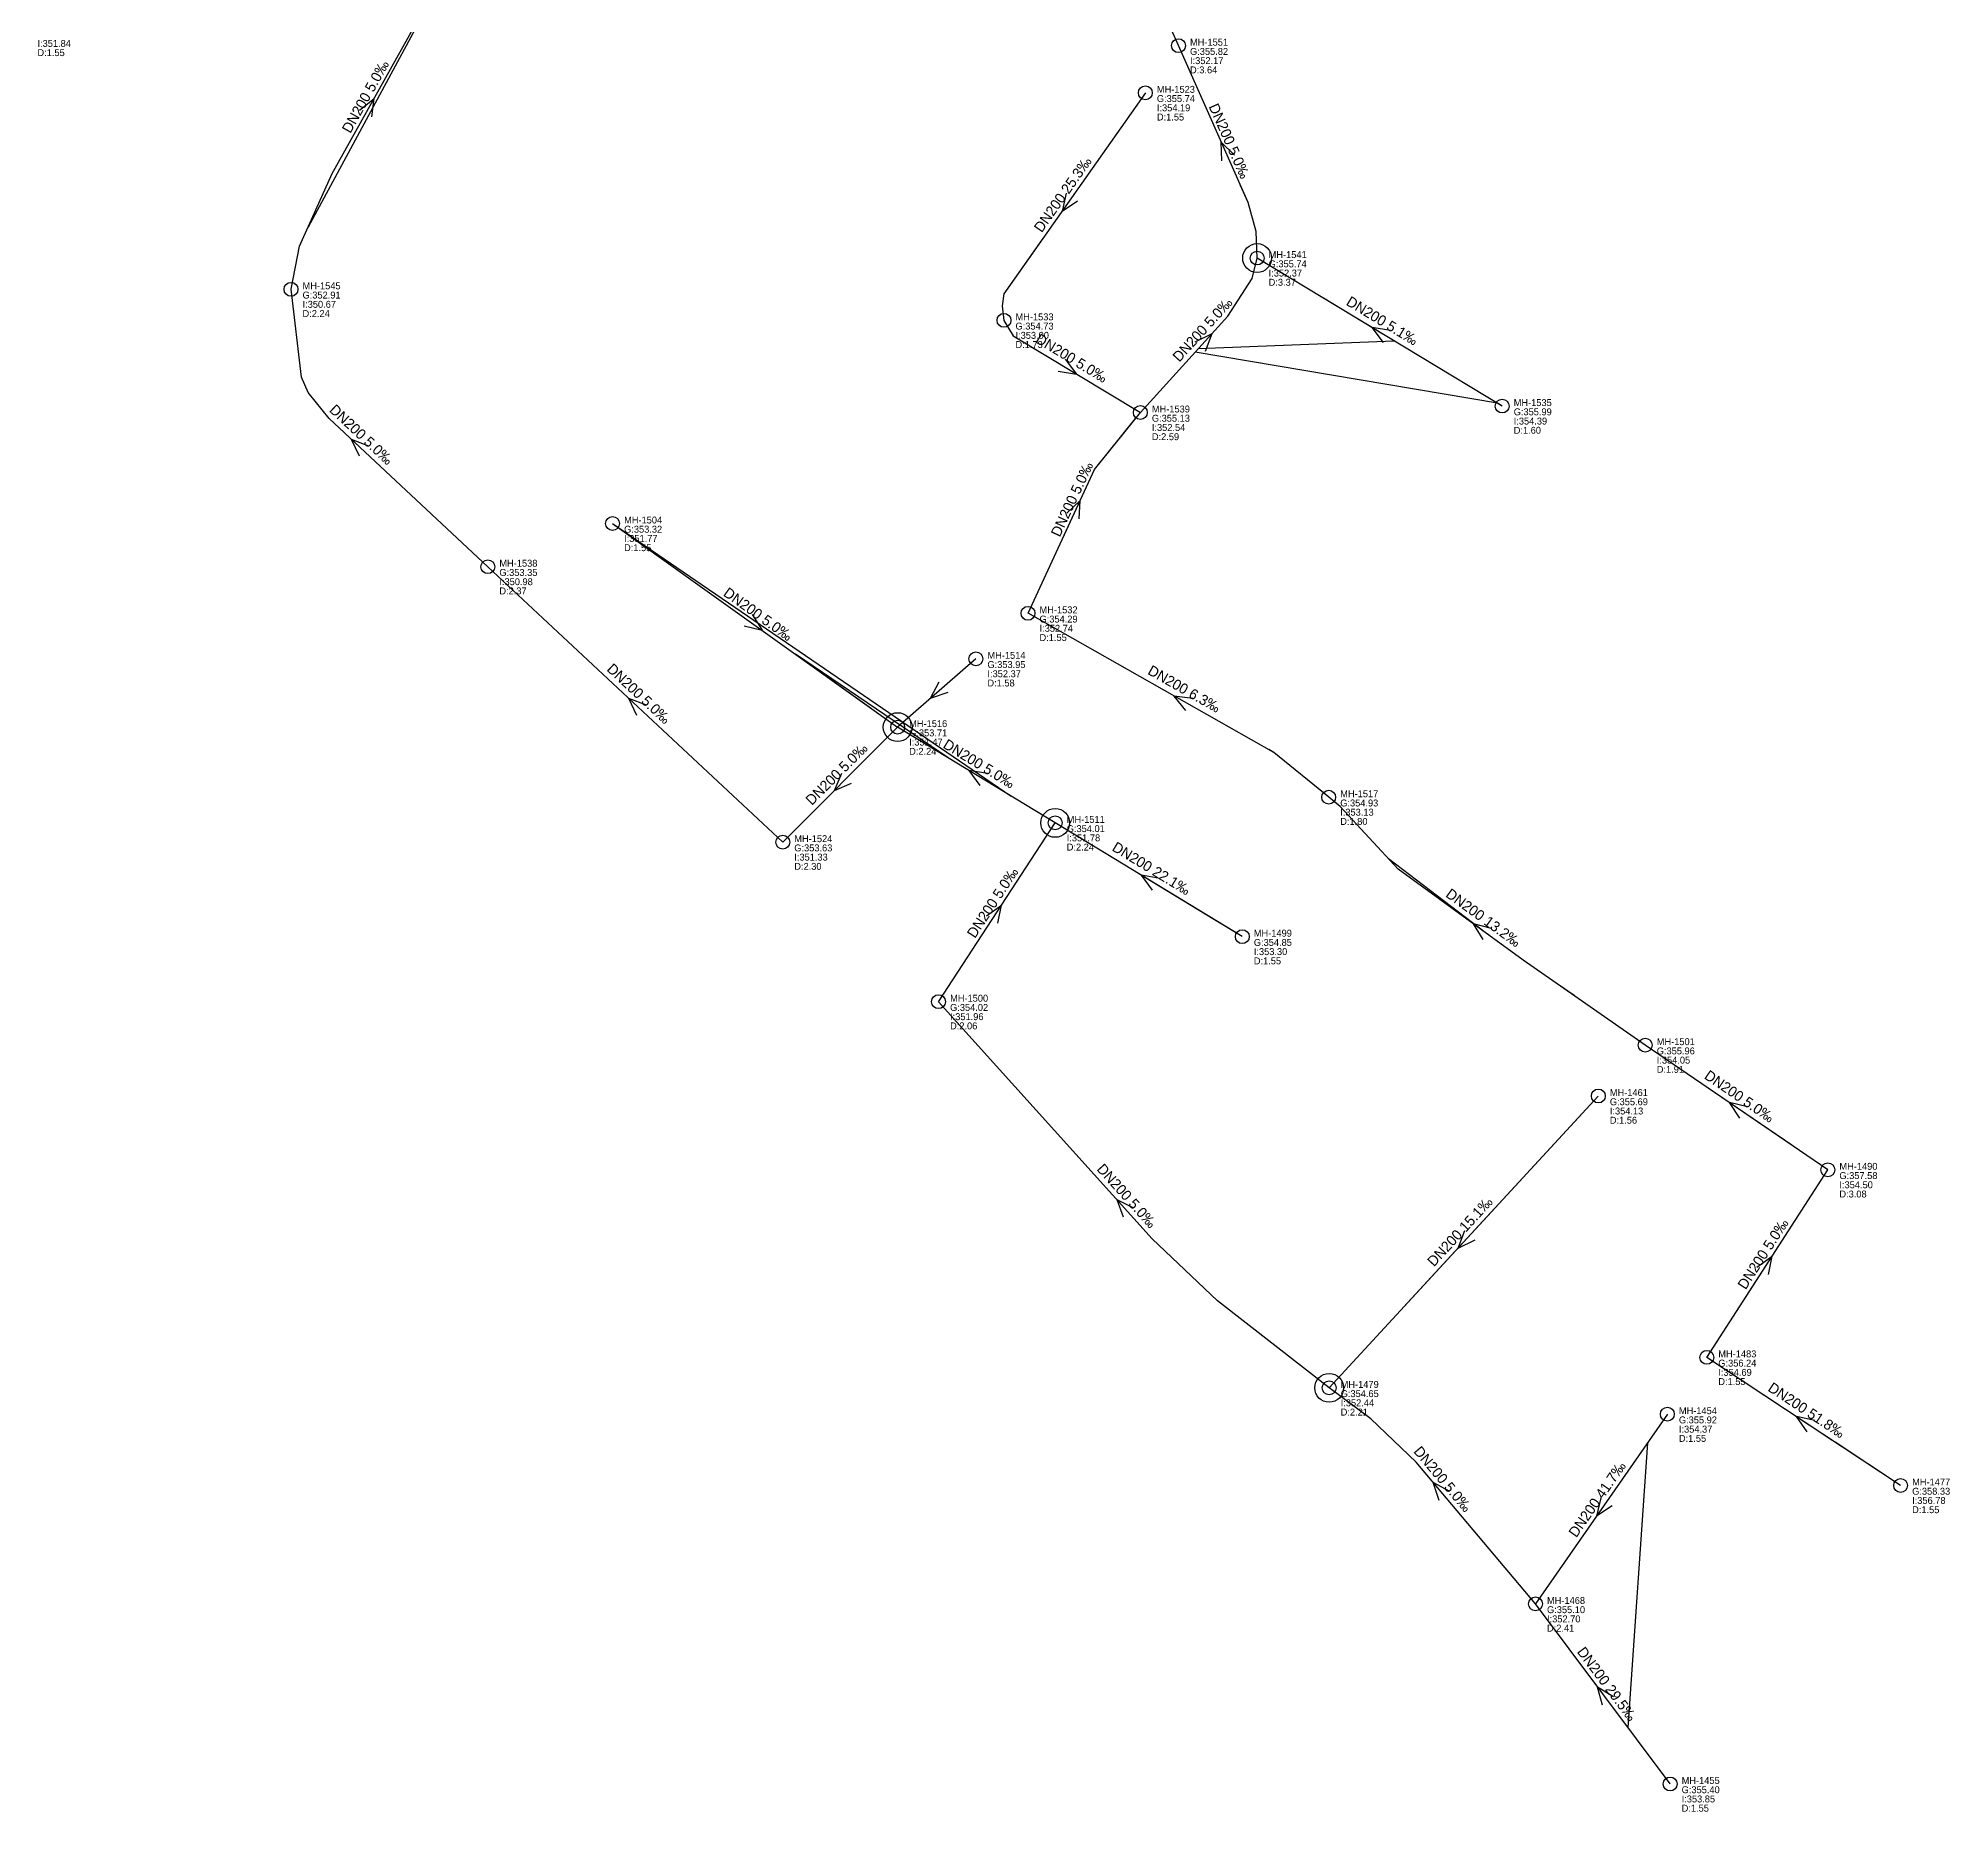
# Model space of a CAD drawing. Header units: metres. Extents: x 449913 to 451990, y 2566939 to 2570822.
# Drawn here: x 450979.1 to 451310.7, y 2566939 to 2567246.6 of the extents above; entities that cross this region are included whole.
import ezdxf
from ezdxf.enums import TextEntityAlignment as Align

# ---------------------------------------------------------------- set-up
doc = ezdxf.new("R2010")
doc.units = ezdxf.units.M
for name, color, linetype in [('SEW-DROP', 6, 'Continuous'), ('SEW-LABEL', 2, 'Continuous'), ('SEW-MH', 7, 'Continuous'), ('SEW-MH-LABEL', 8, 'Continuous'), ('SEW-PIPE-DN200', 3, 'Continuous'), ('SEW-RIDER', 8, 'Continuous')]:
    doc.layers.add(name, color=color, linetype=linetype)

msp = doc.modelspace()

# ---------------------------------------------------------------- linework, layer by layer
at = {"layer": 'SEW-DROP'}
for centre in [(451190.55, 2567208.43), (451128.18, 2567127.08), (451155.52, 2567110.47), (451203.05, 2567012.48)]:
    msp.add_circle(centre, 2.5, dxfattribs=at)
at = {"layer": 'SEW-LABEL'}
for p, q in [((451034.84, 2567234.1), (451037.35, 2567236.13)), ((451036.93, 2567232.93), (451037.35, 2567236.13)), ((451184.45, 2567225.32), (451184.33, 2567228.55)), ((451186.64, 2567226.29), (451184.33, 2567228.55)), ((451157.44, 2567219.68), (451156.7, 2567216.53)), ((451159.4, 2567218.3), (451156.7, 2567216.53)), ((451212.47, 2567193.79), (451210.52, 2567196.37)), ((451213.71, 2567195.85), (451210.52, 2567196.37)), ((451179.83, 2567193.92), (451182.74, 2567195.33)), ((451181.61, 2567192.3), (451182.74, 2567195.33)), ((451157.25, 2567190.9), (451159.2, 2567188.32)), ((451156.01, 2567188.84), (451159.2, 2567188.32)), ((451034.81, 2567174.06), (451033.43, 2567176.98)), ((451036.45, 2567175.81), (451033.43, 2567176.98)), ((451157.52, 2567164.19), (451159.87, 2567166.4)), ((451159.7, 2567163.18), (451159.87, 2567166.4)), ((451102.92, 2567146.59), (451104.67, 2567143.87)), ((451101.53, 2567144.63), (451104.67, 2567143.87)), ((451135.31, 2567134.9), (451133.84, 2567132.02)), ((451082.94, 2567129.12), (451081.57, 2567132.04)), ((451084.58, 2567130.87), (451081.57, 2567132.04)), ((451136.89, 2567133.09), (451133.84, 2567132.02)), ((451178.19, 2567129.95), (451176.17, 2567132.47)), ((451179.37, 2567132.04), (451176.17, 2567132.47)), ((451118.43, 2567119.02), (451117.15, 2567116.05)), ((451120.12, 2567117.32), (451117.15, 2567116.05)), ((451142.51, 2567116.97), (451140.57, 2567119.55)), ((451143.75, 2567119.02), (451140.57, 2567119.55)), ((451172.41, 2567098.8), (451170.47, 2567101.38)), ((451173.65, 2567100.85), (451170.47, 2567101.38)), ((451143.57, 2567094.36), (451146.22, 2567096.22)), ((451145.58, 2567093.05), (451146.22, 2567096.22)), ((451229.8, 2567090.23), (451228.08, 2567092.97)), ((451231.21, 2567092.18), (451228.08, 2567092.97)), ((451274.3, 2567059.27), (451272.49, 2567061.95)), ((451275.65, 2567061.25), (451272.49, 2567061.95)), ((451167.39, 2567042.07), (451166.27, 2567045.1)), ((451169.17, 2567043.67), (451166.27, 2567045.1)), ((451226.54, 2567039.7), (451225.38, 2567036.68)), ((451228.3, 2567038.08), (451225.38, 2567036.68)), ((451277.25, 2567033.43), (451279.89, 2567035.3)), ((451279.27, 2567032.13), (451279.89, 2567035.3)), ((451285.98, 2567004.84), (451284.13, 2567007.49)), ((451287.3, 2567006.84), (451284.13, 2567007.49)), ((451222.13, 2566992.97), (451221.11, 2566996.04)), ((451223.96, 2566994.52), (451221.11, 2566996.04)), ((451250.16, 2566993.38), (451249.43, 2566990.23)), ((451252.13, 2566992.01), (451249.43, 2566990.23)), ((451250.47, 2566957.47), (451249.63, 2566960.59)), ((451252.39, 2566958.91), (451249.63, 2566960.59))]:
    msp.add_line(p, q, dxfattribs=at)
at = {"layer": 'SEW-MH'}
for centre in [(451176.91, 2567245.27), (451171.16, 2567237.09), (451190.55, 2567208.43), (451022.93, 2567203.01), (451146.63, 2567197.63), (451233.07, 2567182.76), (451170.29, 2567181.65), (451078.72, 2567162.4), (451057.08, 2567154.9), (451150.8, 2567146.82), (451141.76, 2567138.93), (451128.18, 2567127.08), (451202.97, 2567114.92), (451155.52, 2567110.47), (451108.25, 2567107.13), (451187.98, 2567090.74), (451135.28, 2567079.46), (451257.89, 2567071.92), (451249.75, 2567063.1), (451289.58, 2567050.3), (451268.57, 2567017.77), (451203.05, 2567012.48), (451261.73, 2567007.92), (451302.2, 2566995.55), (451238.85, 2566975.01), (451262.21, 2566943.78)]:
    msp.add_circle(centre, 1.2, dxfattribs=at)
at = {"layer": 'SEW-PIPE-DN200'}
for points in [[(451022.93, 2567203.01), (451024.42, 2567210.5), (451030.07, 2567223.09), (451053.61, 2567265.27)], [(451176.91, 2567245.27), (451171.89, 2567256.63)], [(451190.55, 2567208.43), (451190.37, 2567213.03), (451188.97, 2567218.08), (451176.91, 2567245.27)], [(451171.16, 2567237.09), (451146.63, 2567202.23), (451146.32, 2567200.17), (451146.63, 2567197.63), (451146.63, 2567197.63)], [(451170.29, 2567181.65), (451185.49, 2567198.35), (451189.69, 2567204.89), (451190.55, 2567208.43)], [(451233.07, 2567182.76), (451190.55, 2567208.43)], [(451057.08, 2567154.9), (451029.56, 2567180.6), (451025.89, 2567185.12), (451024.77, 2567187.78), (451022.93, 2567203.01), (451022.93, 2567203.01)], [(451146.63, 2567197.63), (451148.22, 2567194.93), (451170.29, 2567181.65)], [(451150.8, 2567146.82), (451162.36, 2567171.76), (451170.29, 2567181.65)], [(451078.72, 2567162.4), (451128.18, 2567127.08)], [(451108.25, 2567107.13), (451057.08, 2567154.9)], [(451202.97, 2567114.92), (451193.44, 2567122.7), (451150.8, 2567146.82), (451150.8, 2567146.82)], [(451141.76, 2567138.93), (451128.18, 2567127.08)], [(451128.18, 2567127.08), (451108.25, 2567107.13)], [(451155.52, 2567110.47), (451128.18, 2567127.08)], [(451257.89, 2567071.92), (451236.73, 2567086.68), (451215, 2567102.46), (451204.95, 2567113.31), (451202.97, 2567114.92)], [(451135.28, 2567079.46), (451155.52, 2567110.47)], [(451187.98, 2567090.74), (451155.52, 2567110.47)], [(451203.05, 2567012.48), (451183.67, 2567027.58), (451172.37, 2567038.33), (451135.28, 2567079.46)], [(451289.58, 2567050.3), (451257.89, 2567071.92)], [(451249.75, 2567063.1), (451203.05, 2567012.48)], [(451268.57, 2567017.77), (451289.58, 2567050.3), (451289.58, 2567050.3)], [(451302.2, 2566995.55), (451268.57, 2567017.77)], [(451238.85, 2566975.01), (451218.12, 2566999.58), (451210.31, 2567007.11), (451203.05, 2567012.48)], [(451261.73, 2567007.92), (451238.85, 2566975.01)], [(451262.21, 2566943.78), (451238.85, 2566975.01)]]:
    msp.add_lwpolyline(points, dxfattribs=at)
at = {"layer": 'SEW-RIDER'}
for points in [[(451066.13, 2567288.29), (451025.9, 2567213.81)], [(451188.97, 2567218.08), (451187.62, 2567221.11)], [(451153.22, 2567211.6), (451146.63, 2567202.23)], [(451212.35, 2567195.26), (451202.06, 2567201.48)], [(451180.39, 2567192.74), (451214.28, 2567194.1), (451213.63, 2567194.49)], [(451232.88, 2567182.87), (451232.23, 2567183.26), (451179.83, 2567192.13)], [(451157.07, 2567160.35), (451162.36, 2567171.76), (451169.47, 2567180.63)], [(451233.07, 2567182.76), (451233.07, 2567182.76), (451233.07, 2567182.76)], [(451078.72, 2567162.4), (451147.9, 2567115.1), (451144.38, 2567117.23)], [(451136.93, 2567121.77), (451110.46, 2567139.74), (451123.67, 2567130.3)], [(451174.35, 2567133.5), (451172.87, 2567134.33)], [(451193.44, 2567122.7), (451193.44, 2567122.7), (451192.57, 2567123.19)], [(451204.95, 2567113.31), (451203.75, 2567114.28)], [(451230.81, 2567090.98), (451230.36, 2567091.31), (451213.36, 2567104.22)], [(451187.98, 2567090.74), (451182.88, 2567093.83), (451169.87, 2567101.74)], [(451245.56, 2567080.52), (451242.94, 2567082.35), (451242.76, 2567082.47)], [(451283.3, 2567054.58), (451269.93, 2567063.71)], [(451249.75, 2567063.1), (451215.94, 2567026.45)], [(451272.55, 2567023.93), (451279.5, 2567034.7)], [(451290.55, 2567003.25), (451290.45, 2567003.32), (451274.21, 2567014.05)], [(451258.27, 2567002.95), (451254.87, 2566953.59)], [(451302.2, 2566995.55), (451302.2, 2566995.55), (451290.83, 2567003.06)], [(451302.2, 2566995.55), (451302.2, 2566995.55), (451302.2, 2566995.55)], [(451262.21, 2566943.78), (451262.21, 2566943.78), (451262.21, 2566943.78)]]:
    msp.add_lwpolyline(points, dxfattribs=at)

# ---------------------------------------------------------------- texts
at = {"layer": 'SEW-LABEL'}
for s, rotation, p in [('DN200 5.0‰', 60.8433, (451036.62, 2567236.02)), ('DN200 5.0‰', 293.9083, (451184.93, 2567228.37)), ('DN200 25.3‰', 54.8706, (451157.56, 2567218.96)), ('DN200 5.0‰', 47.6915, (451181.73, 2567195.42)), ('DN200 5.1‰', 328.8763, (451211.81, 2567196.79)), ('DN200 5.0‰', -31.0391, (451157.91, 2567190.3)), ('DN200 5.0‰', 316.9664, (451034.53, 2567177.16)), ('DN200 5.0‰', 65.1406, (451159.24, 2567166.24)), ('DN200 5.0‰', -35.5263, (451103.45, 2567145.94)), ('DN200 5.0‰', 316.9664, (451082.67, 2567132.22)), ('DN200 6.3‰', 330.5029, (451177.47, 2567132.93)), ('DN200 5.0‰', 45.0245, (451118.21, 2567118.31)), ('DN200 5.0‰', 328.7101, (451141.85, 2567119.97)), ('DN200 22.1‰', 328.7099, (451171.75, 2567101.8)), ('DN200 5.0‰', 56.866, (451145.4, 2567096.16)), ('DN200 13.2‰', 324.0194, (451229.29, 2567093.29)), ('DN200 5.0‰', 325.699, (451273.73, 2567062.31)), ('DN200 5.0‰', 312.0527, (451167.28, 2567045.18)), ('DN200 15.1‰', 47.3021, (451226.4, 2567038.99)), ('DN200 5.0‰', 57.1533, (451279.08, 2567035.24)), ('DN200 51.8‰', 326.5429, (451285.39, 2567007.86)), ('DN200 5.0‰', 310.1427, (451222.08, 2566996.09)), ('DN200 41.7‰', 55.1954, (451250.29, 2566992.66)), ('DN200 29.5‰', 306.8009, (451250.53, 2566960.59))]:
    msp.add_text(s, height=1.8, rotation=rotation, dxfattribs=at).set_placement(p, align=Align.CENTER)
at = {"layer": 'SEW-MH-LABEL'}
for s, p in [('I:351.84', (450978.94, 2567245.06)), ('MH-1551', (451178.91, 2567245.27)), ('D:1.55', (450978.94, 2567243.46)), ('G:355.82', (451178.91, 2567243.67)), ('I:352.17', (451178.91, 2567242.07)), ('D:3.64', (451178.91, 2567240.47)), ('G:355.74', (451173.16, 2567235.49)), ('MH-1523', (451173.16, 2567237.09)), ('D:1.55', (451173.16, 2567232.29)), ('I:354.19', (451173.16, 2567233.89)), ('MH-1541', (451192.55, 2567208.43)), ('G:355.74', (451192.55, 2567206.83)), ('I:352.37', (451192.55, 2567205.23)), ('MH-1545', (451024.93, 2567203.01)), ('D:3.37', (451192.55, 2567203.63)), ('G:352.91', (451024.93, 2567201.41)), ('I:350.67', (451024.93, 2567199.81)), ('D:2.24', (451024.93, 2567198.21)), ('G:354.73', (451148.63, 2567196.03)), ('MH-1533', (451148.63, 2567197.63)), ('D:1.73', (451148.63, 2567192.83)), ('I:353.00', (451148.63, 2567194.43)), ('MH-1535', (451235.07, 2567182.76)), ('G:355.13', (451172.29, 2567180.05)), ('MH-1539', (451172.29, 2567181.65)), ('I:352.54', (451172.29, 2567178.45)), ('G:355.99', (451235.07, 2567181.16)), ('I:354.39', (451235.07, 2567179.56)), ('D:2.59', (451172.29, 2567176.85)), ('D:1.60', (451235.07, 2567177.96)), ('MH-1504', (451080.72, 2567162.4)), ('G:353.32', (451080.72, 2567160.8)), ('I:351.77', (451080.72, 2567159.2)), ('D:1.55', (451080.72, 2567157.6)), ('G:353.35', (451059.08, 2567153.3)), ('MH-1538', (451059.08, 2567154.9)), ('D:2.37', (451059.08, 2567150.1)), ('I:350.98', (451059.08, 2567151.7)), ('MH-1532', (451152.8, 2567146.82)), ('G:354.29', (451152.8, 2567145.22)), ('D:1.55', (451152.8, 2567142.02)), ('I:352.74', (451152.8, 2567143.62)), ('MH-1514', (451143.76, 2567138.93)), ('G:353.95', (451143.76, 2567137.33)), ('I:352.37', (451143.76, 2567135.73)), ('D:1.58', (451143.76, 2567134.13)), ('G:353.71', (451130.18, 2567125.48)), ('MH-1516', (451130.18, 2567127.08)), ('D:2.24', (451130.18, 2567122.28)), ('I:351.47', (451130.18, 2567123.88)), ('G:354.93', (451204.97, 2567113.32)), ('MH-1517', (451204.97, 2567114.92)), ('G:354.01', (451157.52, 2567108.87)), ('MH-1511', (451157.52, 2567110.47)), ('D:1.80', (451204.97, 2567110.12)), ('I:353.13', (451204.97, 2567111.72)), ('G:353.63', (451110.25, 2567105.53)), ('MH-1524', (451110.25, 2567107.13)), ('D:2.24', (451157.52, 2567105.67)), ('I:351.78', (451157.52, 2567107.27)), ('D:2.30', (451110.25, 2567102.33)), ('I:351.33', (451110.25, 2567103.93)), ('G:354.85', (451189.98, 2567089.14)), ('MH-1499', (451189.98, 2567090.74)), ('D:1.55', (451189.98, 2567085.94)), ('I:353.30', (451189.98, 2567087.54)), ('MH-1500', (451137.28, 2567079.46)), ('G:354.02', (451137.28, 2567077.86)), ('I:351.96', (451137.28, 2567076.26)), ('D:2.06', (451137.28, 2567074.66)), ('G:355.96', (451259.89, 2567070.32)), ('MH-1501', (451259.89, 2567071.92)), ('D:1.91', (451259.89, 2567067.12)), ('I:354.05', (451259.89, 2567068.72)), ('MH-1461', (451251.75, 2567063.1)), ('G:355.69', (451251.75, 2567061.5)), ('I:354.13', (451251.75, 2567059.9)), ('D:1.56', (451251.75, 2567058.3)), ('MH-1490', (451291.58, 2567050.3)), ('G:357.58', (451291.58, 2567048.7)), ('I:354.50', (451291.58, 2567047.1)), ('D:3.08', (451291.58, 2567045.5)), ('G:356.24', (451270.57, 2567016.17)), ('MH-1483', (451270.57, 2567017.77)), ('D:1.55', (451270.57, 2567012.97)), ('I:354.69', (451270.57, 2567014.57)), ('G:354.65', (451205.05, 2567010.88)), ('MH-1479', (451205.05, 2567012.48)), ('I:352.44', (451205.05, 2567009.28)), ('D:2.21', (451205.05, 2567007.68)), ('G:355.92', (451263.73, 2567006.32)), ('MH-1454', (451263.73, 2567007.92)), ('D:1.55', (451263.73, 2567003.12)), ('I:354.37', (451263.73, 2567004.72)), ('G:358.33', (451304.2, 2566993.95)), ('MH-1477', (451304.2, 2566995.55)), ('D:1.55', (451304.2, 2566990.75)), ('I:356.78', (451304.2, 2566992.35)), ('G:355.10', (451240.85, 2566973.41)), ('MH-1468', (451240.85, 2566975.01)), ('D:2.41', (451240.85, 2566970.21)), ('I:352.70', (451240.85, 2566971.81)), ('MH-1455', (451264.21, 2566943.78)), ('G:355.40', (451264.21, 2566942.18)), ('I:353.85', (451264.21, 2566940.58)), ('D:1.55', (451264.21, 2566938.98))]:
    msp.add_text(s, height=1.2, dxfattribs=at).set_placement(p)

doc.saveas('drawing.dxf')
